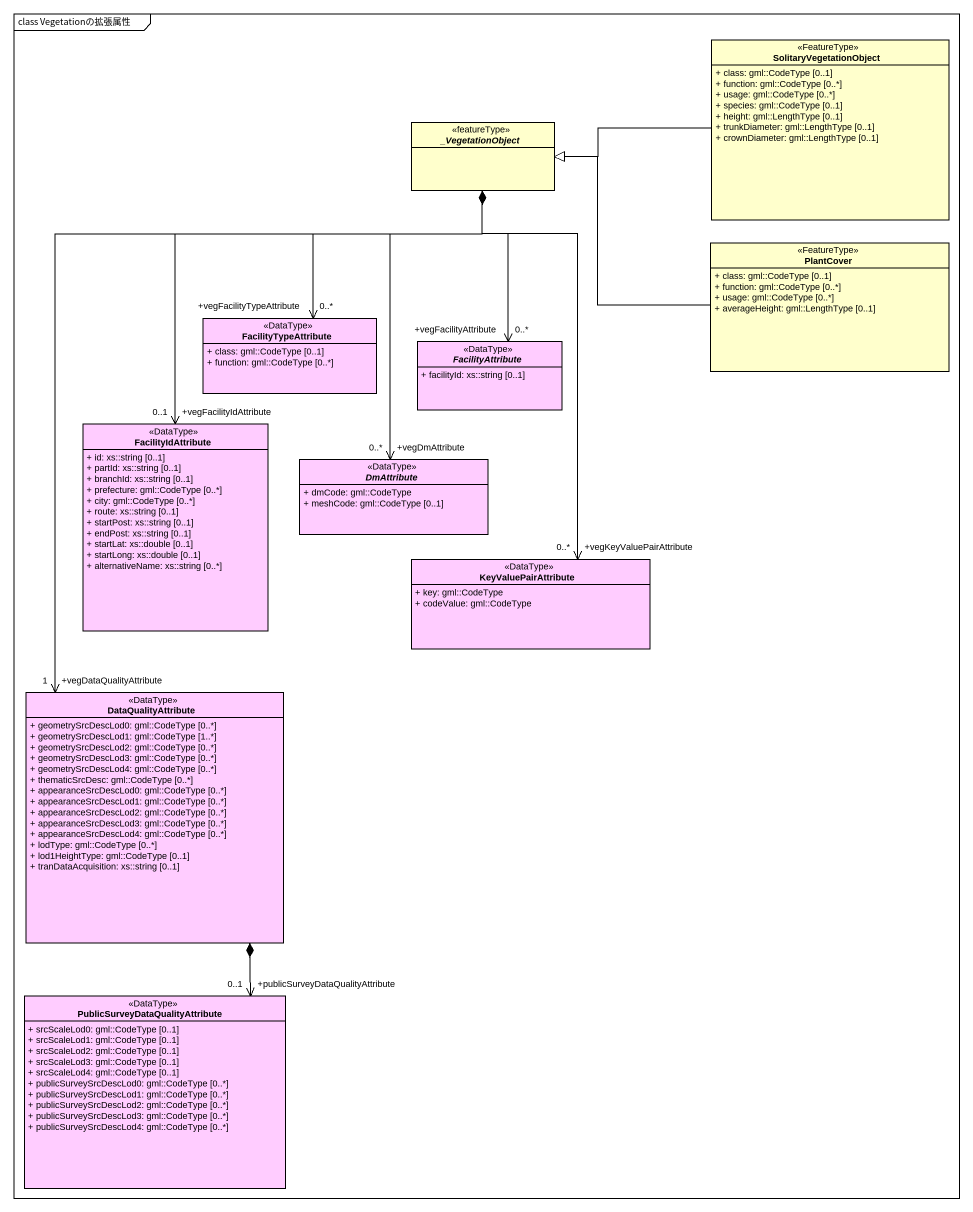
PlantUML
@startuml
mainframe class Vegetationの拡張属性
hide circle
hide empty members
skinparam classAttributeIconSize 0
class SolitaryVegetationObject <<FeatureType>> #FFFFCC {
  + class: gml::CodeType [0..1]
  + function: gml::CodeType [0..*]
  + usage: gml::CodeType [0..*]
  + species: gml::CodeType [0..1]
  + height: gml::LengthType [0..1]
  + trunkDiameter: gml::LengthType [0..1]
  + crownDiameter: gml::LengthType [0..1]
}
abstract class "_VegetationObject" as VegetationObject <<featureType>> #FFFFCC
class PlantCover <<FeatureType>> #FFFFCC {
  + class: gml::CodeType [0..1]
  + function: gml::CodeType [0..*]
  + usage: gml::CodeType [0..*]
  + averageHeight: gml::LengthType [0..1]
}
class FacilityTypeAttribute <<DataType>> #FFCCFF {
  + class: gml::CodeType [0..1]
  + function: gml::CodeType [0..*]
}
abstract class FacilityAttribute <<DataType>> #FFCCFF {
  + facilityId: xs::string [0..1]
}
class FacilityIdAttribute <<DataType>> #FFCCFF {
  + id: xs::string [0..1]
  + partId: xs::string [0..1]
  + branchId: xs::string [0..1]
  + prefecture: gml::CodeType [0..*]
  + city: gml::CodeType [0..*]
  + route: xs::string [0..1]
  + startPost: xs::string [0..1]
  + endPost: xs::string [0..1]
  + startLat: xs::double [0..1]
  + startLong: xs::double [0..1]
  + alternativeName: xs::string [0..*]
}
abstract class DmAttribute <<DataType>> #FFCCFF {
  + dmCode: gml::CodeType
  + meshCode: gml::CodeType [0..1]
}
class KeyValuePairAttribute <<DataType>> #FFCCFF {
  + key: gml::CodeType
  + codeValue: gml::CodeType
}
class DataQualityAttribute <<DataType>> #FFCCFF {
  + geometrySrcDescLod0: gml::CodeType [0..*]
  + geometrySrcDescLod1: gml::CodeType [1..*]
  + geometrySrcDescLod2: gml::CodeType [0..*]
  + geometrySrcDescLod3: gml::CodeType [0..*]
  + geometrySrcDescLod4: gml::CodeType [0..*]
  + thematicSrcDesc: gml::CodeType [0..*]
  + appearanceSrcDescLod0: gml::CodeType [0..*]
  + appearanceSrcDescLod1: gml::CodeType [0..*]
  + appearanceSrcDescLod2: gml::CodeType [0..*]
  + appearanceSrcDescLod3: gml::CodeType [0..*]
  + appearanceSrcDescLod4: gml::CodeType [0..*]
  + lodType: gml::CodeType [0..*]
  + lod1HeightType: gml::CodeType [0..1]
  + tranDataAcquisition: xs::string [0..1]
}
class "PublicSurveyDataQualityAttribute" as PublicSurveyDataQualityAttri <<DataType>> #FFCCFF {
  + srcScaleLod0: gml::CodeType [0..1]
  + srcScaleLod1: gml::CodeType [0..1]
  + srcScaleLod2: gml::CodeType [0..1]
  + srcScaleLod3: gml::CodeType [0..1]
  + srcScaleLod4: gml::CodeType [0..1]
  + publicSurveySrcDescLod0: gml::CodeType [0..*]
  + publicSurveySrcDescLod1: gml::CodeType [0..*]
  + publicSurveySrcDescLod2: gml::CodeType [0..*]
  + publicSurveySrcDescLod3: gml::CodeType [0..*]
  + publicSurveySrcDescLod4: gml::CodeType [0..*]
}
SolitaryVegetationObject -left-|> VegetationObject
PlantCover -left-|> VegetationObject
FacilityTypeAttribute "+vegFacilityTypeAttribute\n0..*" <-up-* VegetationObject
FacilityAttribute "+vegFacilityAttribute\n0..*" <-up-* VegetationObject
FacilityIdAttribute "+vegFacilityIdAttribute\n0..1" <-up-* VegetationObject
DmAttribute "+vegDmAttribute\n0..*" <-up-* VegetationObject
KeyValuePairAttribute "+vegKeyValuePairAttribute\n0..*" <-up-* VegetationObject
DataQualityAttribute "+vegDataQualityAttribute\n1" <-up-* VegetationObject
PublicSurveyDataQualityAttri "+publicSurveyDataQualityAttribute\n0..1" <-up-* DataQualityAttribute
@enduml
